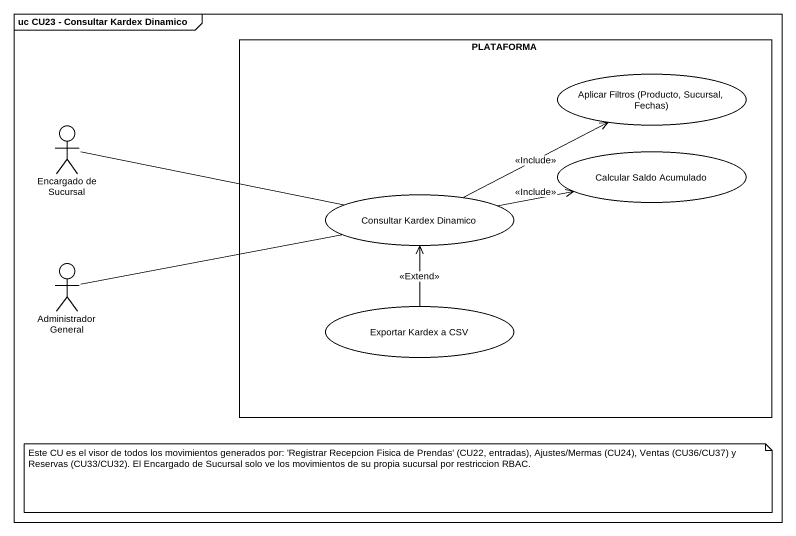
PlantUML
@startuml
mainframe uc CU23 - Consultar Kardex Dinamico
rectangle PLATAFORMA {
  usecase "Aplicar Filtros (Producto, Sucursal, Fechas)" as Aplicar_Filtros_Producto
  usecase "Calcular Saldo Acumulado" as Calcular_Saldo_Acumulado
  usecase "Consultar Kardex Dinamico" as Consultar_Kardex_Dinamico
  usecase "Exportar Kardex a CSV" as Exportar_Kardex_a_CSV
}
actor "Encargado de Sucursal" as Encargado_de_Sucursal
actor "Administrador General" as Administrador_General
Encargado_de_Sucursal -right- Consultar_Kardex_Dinamico
Consultar_Kardex_Dinamico -right-> Aplicar_Filtros_Producto : <<Include>>
Consultar_Kardex_Dinamico -right-> Calcular_Saldo_Acumulado : <<Include>>
Administrador_General -right- Consultar_Kardex_Dinamico
Exportar_Kardex_a_CSV -up-> Consultar_Kardex_Dinamico : <<Extend>>
note as N1
  Este CU es el visor de todos los movimientos generados por: 'Registrar Recepcion Fisica de Prendas' (CU22, entradas), Ajustes/Mermas (CU24), Ventas (CU36/CU37) y Reservas (CU33/CU32). El Encargado de Sucursal solo ve los movimientos de su propia sucursal por restriccion RBAC.
end note
@enduml
